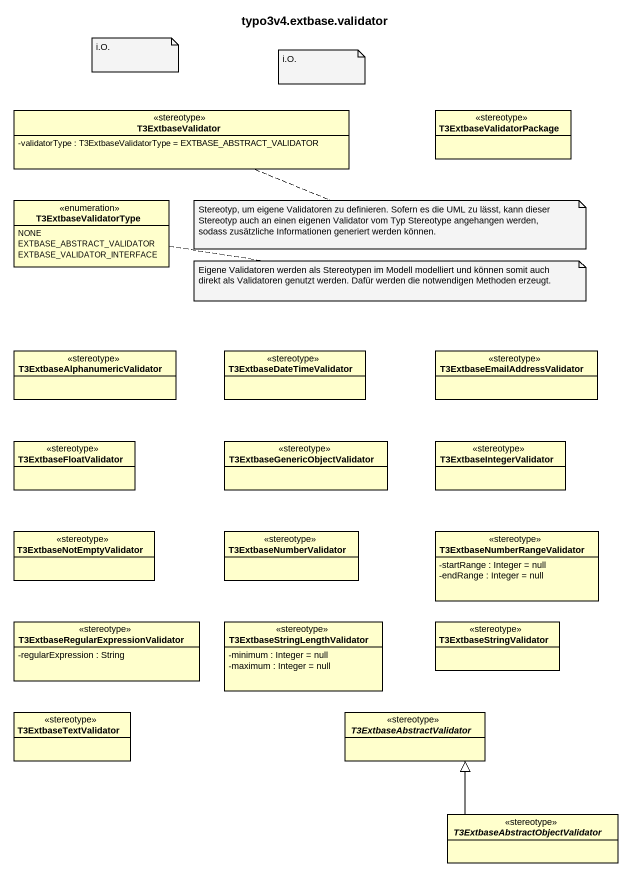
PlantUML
@startuml
title typo3v4.extbase.validator
hide circle
hide empty members
skinparam classAttributeIconSize 0
class T3ExtbaseValidator <<stereotype>> {
  -validatorType : T3ExtbaseValidatorType = EXTBASE_ABSTRACT_VALIDATOR
}
class T3ExtbaseValidatorPackage <<stereotype>>
enum T3ExtbaseValidatorType {
  NONE
  EXTBASE_ABSTRACT_VALIDATOR
  EXTBASE_VALIDATOR_INTERFACE
}
class "T3ExtbaseAlphanumericValidator" as T3ExtbaseAlphanumericValidat <<stereotype>>
class T3ExtbaseDateTimeValidator <<stereotype>>
class "T3ExtbaseEmailAddressValidator" as T3ExtbaseEmailAddressValidat <<stereotype>>
class T3ExtbaseFloatValidator <<stereotype>>
class "T3ExtbaseGenericObjectValidator" as T3ExtbaseGenericObjectValida <<stereotype>>
class T3ExtbaseIntegerValidator <<stereotype>>
class T3ExtbaseNotEmptyValidator <<stereotype>>
class T3ExtbaseNumberValidator <<stereotype>>
class "T3ExtbaseNumberRangeValidator" as T3ExtbaseNumberRangeValidato <<stereotype>> {
  -startRange : Integer = null
  -endRange : Integer = null
}
class "T3ExtbaseRegularExpressionValidator" as T3ExtbaseRegularExpressionVa <<stereotype>> {
  -regularExpression : String
}
class "T3ExtbaseStringLengthValidator" as T3ExtbaseStringLengthValidat <<stereotype>> {
  -minimum : Integer = null
  -maximum : Integer = null
}
class T3ExtbaseStringValidator <<stereotype>>
class T3ExtbaseTextValidator <<stereotype>>
abstract class T3ExtbaseAbstractValidator <<stereotype>>
abstract class "T3ExtbaseAbstractObjectValidator" as T3ExtbaseAbstractObjectValid <<stereotype>>
T3ExtbaseAbstractObjectValid -up-|> T3ExtbaseAbstractValidator
note as N1
  i.O.
end note
note as N2
  i.O.
end note
note right of T3ExtbaseValidator : Stereotyp, um eigene Validatoren zu definieren. Sofern es die UML zu lässt, kann dieser Stereotyp auch an einen eigenen Validator vom Typ Stereotype angehangen werden, sodass zusätzliche Informationen generiert werden können.
note right of T3ExtbaseValidatorType : Eigene Validatoren werden als Stereotypen im Modell modelliert und können somit auch direkt als Validatoren genutzt werden. Dafür werden die notwendigen Methoden erzeugt.
@enduml
